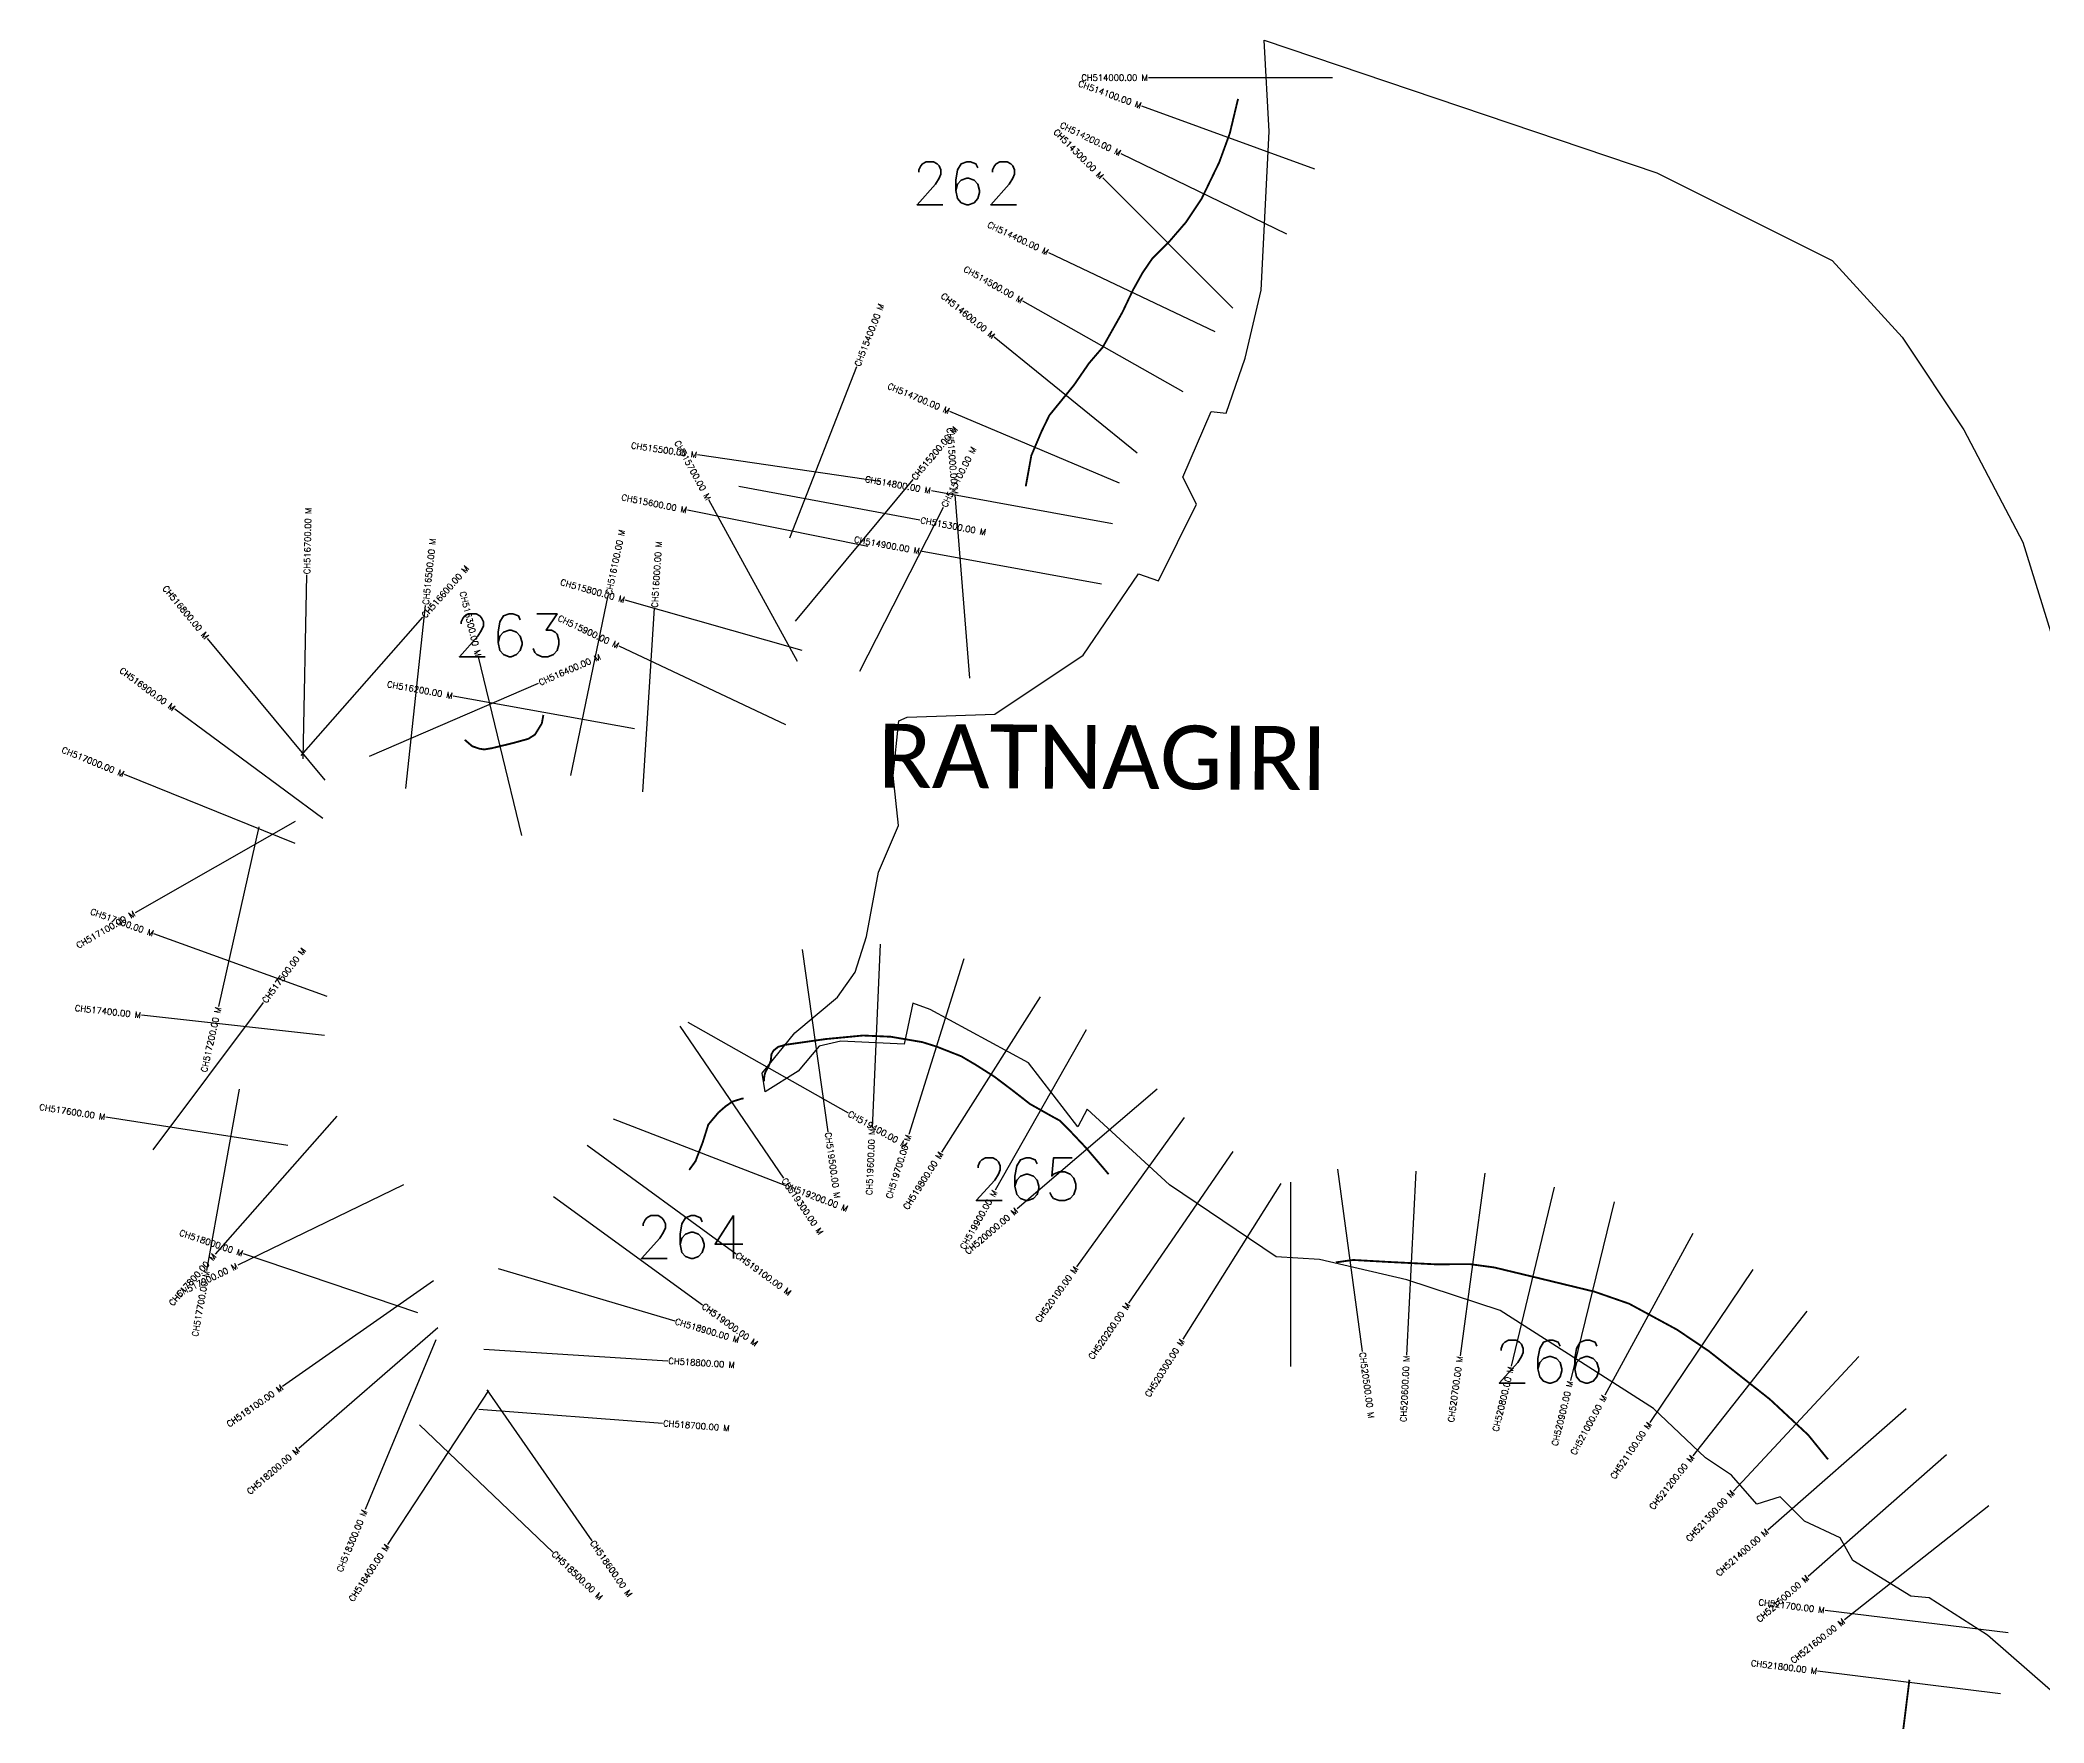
# Model space of a CAD drawing. Header units: metres. Extents: x 315415 to 321268, y 1876443 to 1881184.
# Drawn here: x 315415 to 318679, y 1878442 to 1881184 of the extents above; entities that cross this region are included whole.
import ezdxf
from ezdxf.enums import TextEntityAlignment as Align

# ---------------------------------------------------------------- set-up
doc = ezdxf.new("R2010")
doc.units = ezdxf.units.M
for name, color, linetype in [('CS', 134, 'Continuous'), ('CSMark', 6, 'Continuous'), ('NATURALLY PROTECTED', 3, 'Continuous'), ('village', 3, 'Continuous'), ('VILLAGE NAME', 250, 'Continuous')]:
    doc.layers.add(name, color=color, linetype=linetype)
doc.styles.get("Standard").update_dxf_attribs({"font": 'simplex.shx'})

msp = doc.modelspace()

# ---------------------------------------------------------------- linework, layer by layer
at = {"layer": 'CS'}
for p, q in [((317520.5, 1881123), (317220.5, 1881123)), ((317491.5, 1880974.1), (317209.6, 1881076.8)), ((317445.9, 1880868.3), (317175.9, 1880999.2)), ((317357.9, 1880747.4), (317145.9, 1880959.6)), ((317329, 1880708.9), (317058, 1880837.6)), ((317277.2, 1880611.3), (317015.9, 1880758.7)), ((317202.2, 1880511.2), (316969.4, 1880700.3)), ((316636.4, 1880372.9), (316745.7, 1880652.3)), ((317173.4, 1880462), (316897.1, 1880578.8)), ((316782.9, 1880465.2), (316486.1, 1880508.3)), ((316645.5, 1880237.4), (316837, 1880468.4)), ((316648.6, 1880171.7), (316504.6, 1880434.9)), ((316553.4, 1880457.6), (316848.2, 1880402.3)), ((317162, 1880396.2), (316866.8, 1880449.6)), ((316929.3, 1880144.4), (316905.5, 1880443.5)), ((316763.6, 1880358.8), (316469.5, 1880418)), ((316750.3, 1880155.8), (316886.5, 1880423.1)), ((317144.2, 1880297.8), (316849, 1880351.2)), ((315843.3, 1880012.9), (315849.6, 1880312.8)), ((316279.4, 1879985.7), (316340.6, 1880279.3)), ((316656.6, 1880189.4), (316368.1, 1880271.5)), ((315840.3, 1880018.7), (316038.6, 1880243.9)), ((316010.7, 1879964.8), (316042.9, 1880263.1)), ((316396.6, 1879959), (316415.9, 1880258.4)), ((315879.2, 1879978.4), (315687.6, 1880209.2)), ((316199.6, 1879887.8), (316129, 1880179.4)), ((316629.6, 1880068.3), (316358.3, 1880196.4)), ((315951.7, 1880017.1), (316227, 1880136.4)), ((316383.2, 1880061.9), (316088, 1880115.4)), ((315875.7, 1879915.8), (315634.2, 1880093.8)), ((315830.5, 1879874.8), (315552.4, 1879987.4)), ((315830.4, 1879911.1), (315570, 1879762.2)), ((315771.4, 1879902), (315705.7, 1879609.3)), ((315882.6, 1879625.8), (315600.4, 1879727.7)), ((316656.2, 1879702.4), (316698.4, 1879405.3)), ((316783.5, 1879711), (316770.2, 1879411.3)), ((316919.8, 1879687.3), (316830.1, 1879401)), ((317044.2, 1879625.3), (316883.1, 1879372.2)), ((315878.5, 1879562.2), (315580.3, 1879595.1)), ((315599.2, 1879375.8), (315779.1, 1879615.9)), ((316457, 1879577.5), (316625.9, 1879329.5)), ((316470.3, 1879584), (316731.3, 1879436.1)), ((317118.8, 1879571.2), (316971, 1879310.2)), ((315739.2, 1879474.6), (315686.3, 1879179.3)), ((317234.6, 1879474.5), (317006.6, 1879279.4)), ((315818.4, 1879382.7), (315522, 1879428.9)), ((315898.3, 1879430.8), (315699.9, 1879205.8)), ((316348.5, 1879426.4), (316628.4, 1879318.4)), ((317278.7, 1879428.6), (317103.4, 1879185.1)), ((316306.4, 1879383.2), (316548.6, 1879206.1)), ((317357.9, 1879373.1), (317188, 1879125.9)), ((317528.3, 1879344.2), (317568.8, 1879046.9)), ((317655.9, 1879341), (317640.9, 1879041.4)), ((317768.7, 1879337.6), (317728, 1879040.3)), ((316007.1, 1879318.5), (315737, 1879187.9)), ((316251.2, 1879299.5), (316493.9, 1879123.2)), ((317436, 1879321.1), (317276.4, 1879067.1)), ((317452, 1879322.9), (317452, 1879022.9)), ((317881.2, 1879315), (317811.2, 1879023.3)), ((317978.9, 1879291.2), (317907.8, 1878999.7)), ((318107.1, 1879239.4), (317964, 1878975.8)), ((316030.3, 1879109.9), (315746.1, 1879206.2)), ((316055.7, 1879162.3), (315810, 1878990.2)), ((316161.1, 1879182.4), (316448.7, 1879096.9)), ((318204.8, 1879180.5), (318037.4, 1878931.6)), ((318293.2, 1879112.7), (318107.3, 1878877.3)), ((316062.8, 1879085.9), (315836.5, 1878889)), ((316059.6, 1879066.4), (315944.3, 1878789.4)), ((316138, 1879051.1), (316437.4, 1879032.1)), ((318377.9, 1879039), (318173.3, 1878819.6)), ((316145.6, 1878983.5), (315981.1, 1878732.6)), ((316142.5, 1878984.9), (316313.7, 1878738.6)), ((316129.9, 1878953.4), (316429, 1878930.4)), ((318454.8, 1878953.7), (318229.2, 1878755.9)), ((316033, 1878927.4), (316250, 1878720.2)), ((318520.7, 1878878.5), (318295.2, 1878680.7)), ((318589.4, 1878795.7), (318354.1, 1878609.7)), ((318620.7, 1878588.4), (318322.9, 1878625.3)), ((318608.4, 1878489.2), (318310.6, 1878526.1))]:
    msp.add_line(p, q, dxfattribs=at)
at = {"layer": 'NATURALLY PROTECTED', "const_width": 3, "flags": 128}
for points in [[(317366.4, 1881088.5), (317353, 1881032.4), (317335.8, 1880985.2), (317307, 1880925.7), (317281.3, 1880887.2), (317254.3, 1880855.9), (317226.7, 1880828.3), (317210.7, 1880804.8), (317195.4, 1880777.3), (317178.2, 1880741.1), (317145.8, 1880683.5), (317123.7, 1880657.8), (317099, 1880621.9), (317059.1, 1880572.9), (317046.3, 1880546.5), (317029.7, 1880507.3), (317020.6, 1880457.1)], [(316234.8, 1880084.6), (316232.3, 1880070.7), (316221.2, 1880052.6), (316210.6, 1880045.7), (316185, 1880038.6), (316150.7, 1880030.3), (316138.5, 1880028.3), (316131, 1880029.4), (316119, 1880033.5), (316106.6, 1880044.1)], [(316594.6, 1879487.3), (316594.2, 1879491.1), (316595, 1879497.4), (316596.6, 1879502.7), (316601.8, 1879512), (316605.3, 1879521.2), (316606.3, 1879531.5), (316609.7, 1879537.5), (316617.3, 1879543.6), (316629, 1879547), (316641.4, 1879548.7), (316694.7, 1879556.3), (316755.5, 1879562.1), (316800.6, 1879560.1), (316852.2, 1879551.3), (316875.4, 1879544), (316915.6, 1879528.2), (316939, 1879514.4), (316969.4, 1879495.1), (316999.7, 1879472.2), (317027.5, 1879450.5), (317062.1, 1879431), (317075.9, 1879423.5), (317093.8, 1879405.5), (317119.2, 1879378.6), (317155.6, 1879336)], [(316472.3, 1879343), (316473.5, 1879344.6), (316482.6, 1879357.2), (316494.3, 1879387.7), (316503.5, 1879417), (316520.1, 1879436.7), (316531.7, 1879446.8), (316542.8, 1879454.4), (316558.1, 1879459.2), (316561.2, 1879459.5)], [(317525.8, 1879192.4), (317554, 1879196.3), (317611.1, 1879193.1), (317688.2, 1879189.2), (317744, 1879189.5), (317783.8, 1879184.1), (317857.3, 1879166.4), (317947.1, 1879144.6), (318003.5, 1879125), (318081.5, 1879082.7), (318133.4, 1879047.7), (318232.7, 1878969.3), (318295.3, 1878911), (318325.7, 1878873.4), (318327.5, 1878871.4)], [(318460.1, 1878512.1), (318417, 1878164.7)]]:
    msp.add_lwpolyline(points, dxfattribs=at)
at = {"layer": 'village', "color": 6}
msp.add_polyline3d([(318689.7, 1878495.3, 0), (318587.1, 1878585.1, 0), (318492.1, 1878645.8, 0), (318462.2, 1878648.6, 0), (318367.7, 1878706.4, 0), (318347.1, 1878743.5, 0), (318289.4, 1878770.4, 0), (318249.6, 1878810.1, 0), (318211.5, 1878798.1, 0), (318170.2, 1878845.5, 0), (318127.7, 1878874.1, 0), (318043.4, 1878954.1, 0), (317793.4, 1879113.9, 0), (317641.5, 1879163.7, 0), (317499.2, 1879196.8, 0), (317428.7, 1879201.6, 0), (317254.7, 1879318.6, 0), (317120.4, 1879442.1, 0), (317105.4, 1879413.2, 0), (317025.3, 1879517.8, 0), (316865, 1879604.6, 0), (316836.4, 1879614.6, 0), (316822.4, 1879548.1, 0), (316719.5, 1879553.1, 0), (316683.8, 1879544.7, 0), (316649.6, 1879503.9, 0), (316596.2, 1879470.1, 0), (316591, 1879500.8, 0), (316644.6, 1879566.3, 0), (316714.1, 1879624.4, 0), (316742.5, 1879665.2, 0), (316761.4, 1879723.3, 0), (316780.6, 1879828.1, 0), (316813.3, 1879904.3, 0), (316804.6, 1879985.9, 0), (316813.9, 1880074.8, 0), (316827.5, 1880080.9, 0), (316970.5, 1880086, 0), (317114.2, 1880181.8, 0), (317204, 1880314.3, 0), (317236.7, 1880303.3, 0), (317298.6, 1880428.2, 0), (317276.4, 1880472, 0), (317322.9, 1880578.9, 0), (317347, 1880576.4, 0), (317377.8, 1880665.9, 0), (317403.9, 1880776.8, 0), (317417.3, 1881035.6, 0), (317408.9, 1881184.4, 0), (318048.7, 1880968.1, 0), (318334.5, 1880825.1, 0), (318448.2, 1880700.4, 0), (318548.8, 1880549.1, 0), (318644.7, 1880366, 0), (318761, 1879990.7, 0)], dxfattribs=at)

# ---------------------------------------------------------------- texts
at = {"char_height": 70, "attachment_point": 1}
for s, width, insert in [('262', 95.172, (316834.5, 1880986)), ('263', 199.123, (316089.1, 1880249.5)), ('265', 95.172, (316931, 1879363)), ('264', 262.654, (316385.6, 1879268.5)), ('266', 95.172, (317783, 1879065.6))]:
    msp.add_mtext_dynamic_manual_height_columns(s, width=width, gutter_width=1, heights=[0], dxfattribs=dict(at, insert=insert))
at = {"layer": 'CSMark'}
msp.add_text('CH514000.00 M', height=10, dxfattribs=at).set_placement((317219.5, 1881123), align=Align.MIDDLE_RIGHT)
for s, rotation, p in [('CH514100.00 M', 339.9977, (317208.6, 1881077.1)), ('CH514300.00 M', 314.9853, (317145.1, 1880960.3)), ('CH514200.00 M', 334.1485, (317175, 1880999.6)), ('CH514400.00 M', 334.5907, (317057.1, 1880838)), ('CH514500.00 M', 330.5795, (317015.1, 1880759.2)), ('CH514600.00 M', 320.9157, (316968.6, 1880700.9)), ('CH514700.00 M', 337.101, (316896.1, 1880579.2)), ('CH515700.00 M', 298.682, (316504.2, 1880435.7)), ('CH515000.00 M', 274.5492, (316905.5, 1880444.5)), ('CH515500.00 M', 351.7415, (316485.1, 1880508.4)), ('CH514800.00 M', 349.7474, (316865.8, 1880449.8)), ('CH515600.00 M', 348.6125, (316468.5, 1880418.2)), ('CH514900.00 M', 349.7474, (316848, 1880351.4)), ('CH515800.00 M', 344.1234, (316367.1, 1880271.8)), ('CH516800.00 M', 309.701, (315686.9, 1880210)), ('CH516300.00 M', 283.5994, (316128.8, 1880180.4)), ('CH515900.00 M', 334.7088, (316357.4, 1880196.9)), ('CH516900.00 M', 323.5928, (315633.4, 1880094.4)), ('CH516200.00 M', 349.7153, (316087, 1880115.6)), ('CH517000.00 M', 337.9682, (315551.5, 1879987.7)), ('CH517100.00 M', 29.761, (315569.1, 1879761.7)), ('CH517300.00 M', 340.1415, (315599.5, 1879728)), ('CH517400.00 M', 353.7028, (315579.3, 1879595.2)), ('CH517200.00 M', 77.3522, (315705.4, 1879608.4)), ('CH517600.00 M', 351.1375, (315521, 1879429.1)), ('CH519600.00 M', 87.4564, (316770.2, 1879410.3)), ('CH519700.00 M', 72.5985, (316829.8, 1879400)), ('CH519800.00 M', 57.5412, (316882.6, 1879371.3)), ('CH519900.00 M', 60.4661, (316970.5, 1879309.3)), ('CH520000.00 M', 40.5552, (317005.9, 1879278.8)), ('CH518000.00 M', 341.2793, (315745.2, 1879206.5)), ('CH517800.00 M', 48.598, (315699.3, 1879205)), ('CH517900.00 M', 25.7998, (315736.1, 1879187.5)), ('CH517700.00 M', 79.8597, (315686.2, 1879178.3)), ('CH520100.00 M', 54.2591, (317102.8, 1879184.3)), ('CH520200.00 M', 55.5032, (317187.4, 1879125.1)), ('CH520300.00 M', 57.8696, (317275.9, 1879066.2)), ('CH520600.00 M', 87.1468, (317640.9, 1879040.4)), ('CH520700.00 M', 82.1973, (317727.8, 1879039.3)), ('CH520800.00 M', 76.501, (317811, 1879022.3)), ('CH520900.00 M', 76.2985, (317907.6, 1878998.8)), ('CH518100.00 M', 35.0228, (315809.2, 1878989.6)), ('CH521000.00 M', 61.5002, (317963.5, 1878974.9)), ('CH521100.00 M', 56.0785, (318036.8, 1878930.7)), ('CH518200.00 M', 41.0338, (315835.7, 1878888.3)), ('CH521200.00 M', 51.6937, (318106.6, 1878876.5)), ('CH521300.00 M', 46.9886, (318172.6, 1878818.9)), ('CH518300.00 M', 67.4016, (315944, 1878788.5)), ('CH521400.00 M', 41.2462, (318228.5, 1878755.3)), ('CH518400.00 M', 56.7439, (315980.6, 1878731.8)), ('CH521500.00 M', 41.2462, (318294.4, 1878680.1)), ('CH521700.00 M', 352.94, (318321.9, 1878625.4)), ('CH521600.00 M', 38.3186, (318353.3, 1878609)), ('CH521800.00 M', 352.94, (318309.6, 1878526.2))]:
    msp.add_text(s, height=10, rotation=rotation, dxfattribs=at).set_placement(p, align=Align.MIDDLE_RIGHT)
for s, rotation, p in [('CH515400.00 M', 68.6171, (316746.1, 1880653.2)), ('CH515200.00 M', 50.3467, (316837.6, 1880469.2)), ('CH515100.00 M', 63.0002, (316887, 1880423.9)), ('CH516700.00 M', 88.7973, (315849.6, 1880313.8)), ('CH515300.00 M', 349.3713, (316849.2, 1880402.1)), ('CH516500.00 M', 83.837, (316043, 1880264.1)), ('CH516100.00 M', 78.2167, (316340.9, 1880280.3)), ('CH516000.00 M', 86.3167, (316415.9, 1880259.4)), ('CH516600.00 M', 48.636, (316039.2, 1880244.6)), ('CH516400.00 M', 23.4257, (316227.9, 1880136.8)), ('CH517500.00 M', 53.1531, (315779.7, 1879616.7)), ('CH519400.00 M', 330.463, (316732.2, 1879435.7)), ('CH519500.00 M', 278.0768, (316698.5, 1879404.3)), ('CH519300.00 M', 304.2439, (316626.4, 1879328.6)), ('CH519200.00 M', 338.8993, (316629.3, 1879318.1)), ('CH519100.00 M', 323.8194, (316549.4, 1879205.6)), ('CH518900.00 M', 343.4256, (316449.6, 1879096.6)), ('CH519000.00 M', 324.0005, (316494.7, 1879122.6)), ('CH518800.00 M', 356.3588, (316438.4, 1879032)), ('CH520500.00 M', 277.7615, (317569, 1879045.9)), ('CH518700.00 M', 355.5987, (316430, 1878930.3)), ('CH518600.00 M', 304.808, (316314.3, 1878737.8)), ('CH518500.00 M', 316.331, (316250.7, 1878719.5))]:
    msp.add_text(s, height=10, rotation=rotation, dxfattribs=at).set_placement(p, align=Align.MIDDLE_LEFT)
at = {"layer": 'VILLAGE NAME', "insert": (316780, 1880070.2), "char_height": 104.042, "attachment_point": 1, "rotation": 359.6762}
msp.add_mtext_dynamic_manual_height_columns('{\\fCalibri|b0|i0|c0|p34;RATNAGIRI}', width=108.17, gutter_width=520.2, heights=[0], dxfattribs=at)

doc.saveas('drawing.dxf')
